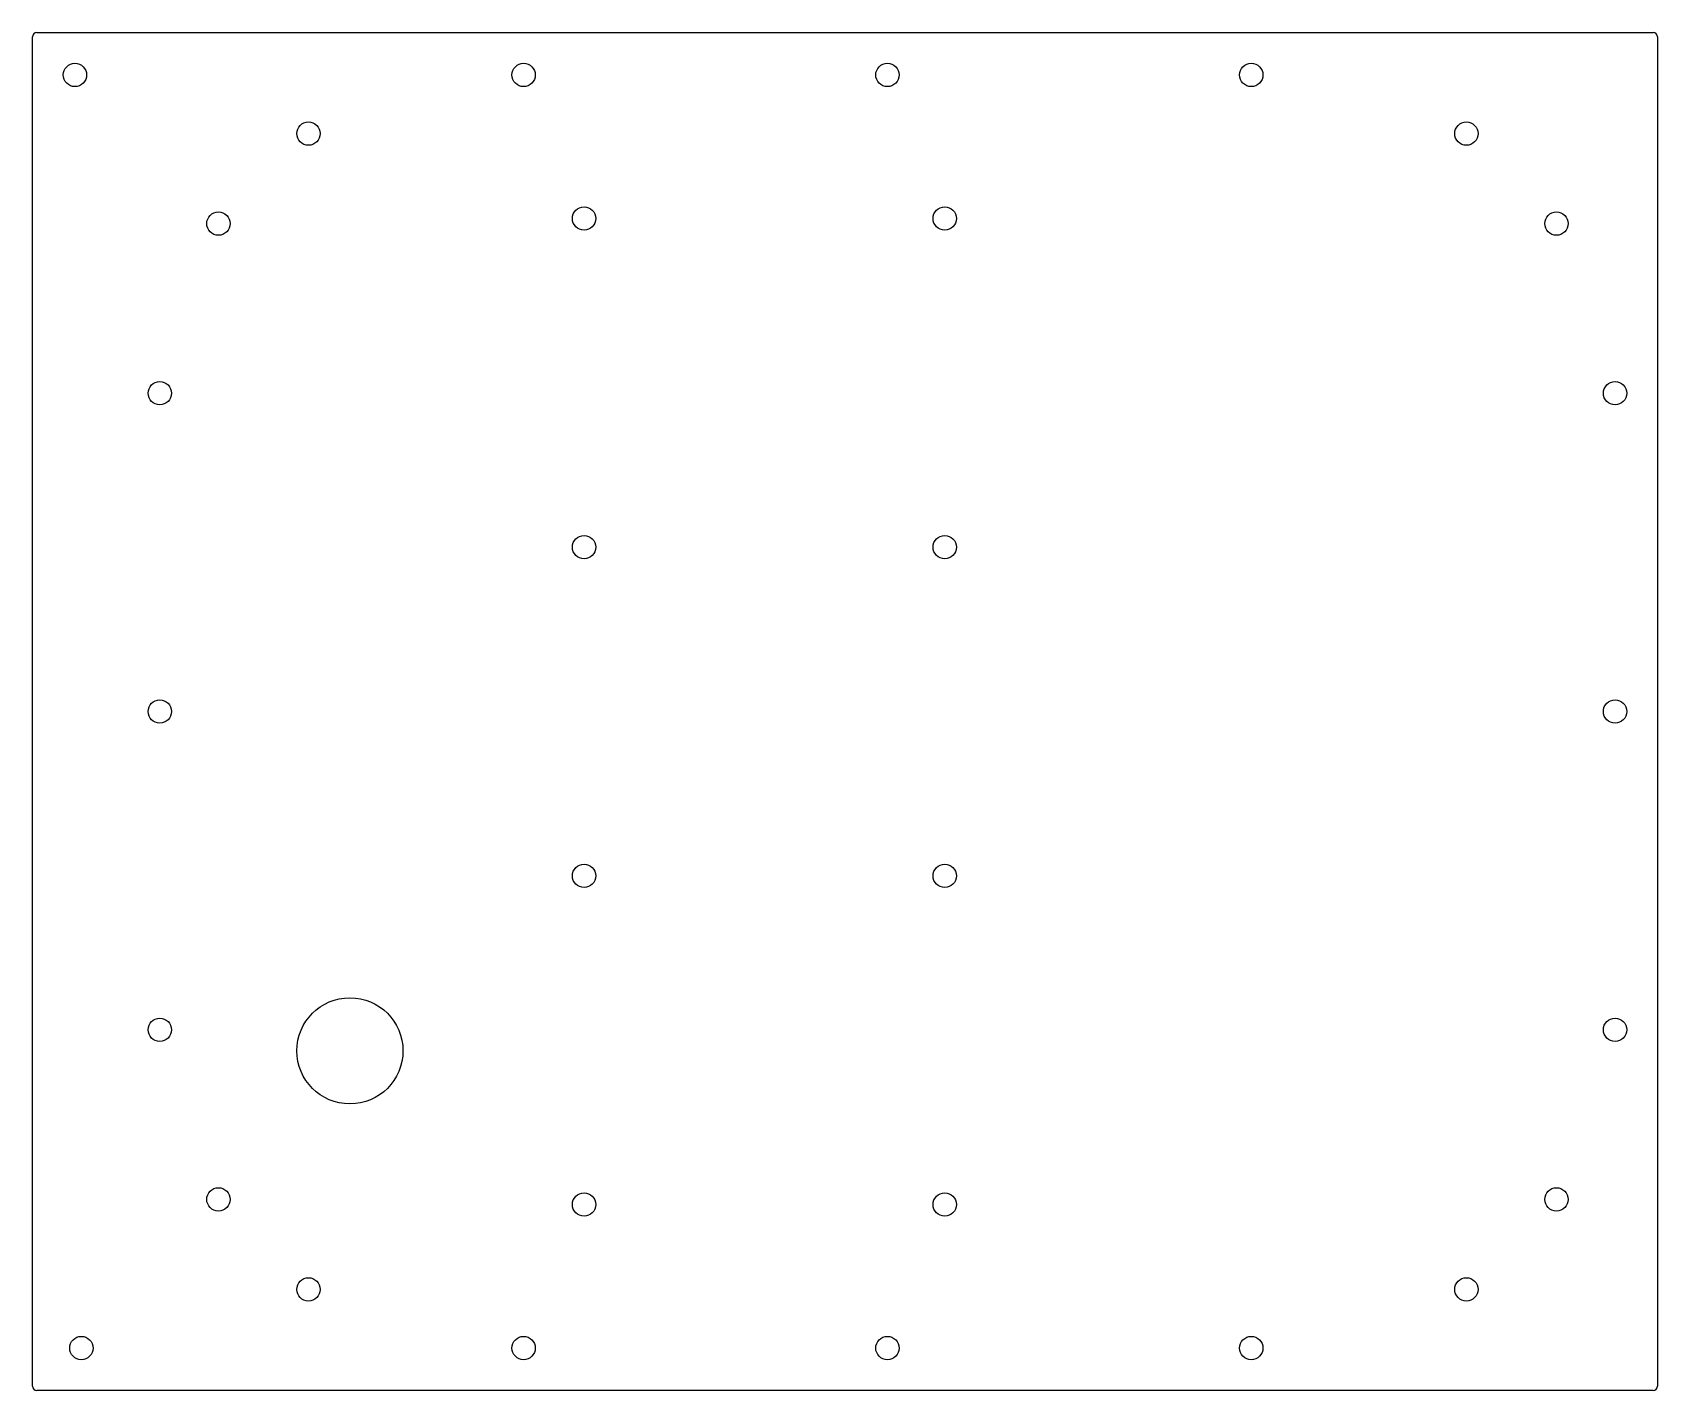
# Model space of a CAD drawing. Header units: millimetres. Extents: x -202 to 182, y -160 to 160.
import ezdxf

# ---------------------------------------------------------------- set-up
doc = ezdxf.new("R2010")
doc.units = ezdxf.units.MM

msp = doc.modelspace()

# ---------------------------------------------------------------- linework, layer by layer
at = {"color": 7, "linetype": 'Continuous', "lineweight": 25}
for p, q in [((-201.5, -159), (-201.5, 159)), ((-200.5, 160), (180.5, 160)), ((181.5, 159), (181.5, -159)), ((180.5, -160), (-200.5, -160))]:
    msp.add_line(p, q, dxfattribs=at)
for centre, radius in [((-191.5, 150), 2.75), ((-85.75, 150), 2.75), ((0, 150), 2.75), ((85.75, 150), 2.75), ((-136.46, 136.18), 2.75), ((136.46, 136.18), 2.75), ((-71.5, 116.18), 2.75), ((13.5, 116.18), 2.75), ((-157.68, 114.96), 2.75), ((157.68, 114.96), 2.75), ((-171.5, 75), 2.75), ((171.5, 75), 2.75), ((-71.5, 38.73), 2.75), ((13.5, 38.73), 2.75), ((-171.5, 0), 2.75), ((171.5, 0), 2.75), ((-71.5, -38.73), 2.75), ((13.5, -38.73), 2.75), ((-126.68, -79.96), 12.5), ((-171.5, -75), 2.75), ((171.5, -75), 2.75), ((-157.68, -114.96), 2.75), ((-71.5, -116.18), 2.75), ((13.5, -116.18), 2.75), ((157.68, -114.96), 2.75), ((-136.46, -136.18), 2.75), ((136.46, -136.18), 2.75), ((-189.99, -150), 2.75), ((-85.75, -150), 2.75), ((0, -150), 2.75), ((85.75, -150), 2.75)]:
    msp.add_circle(centre, radius, dxfattribs=at)
for centre, start, end in [((-200.5, 159), 90, 180), ((180.5, 159), 360, 90), ((-200.5, -159), 180, 270), ((180.5, -159), 270, 360)]:
    msp.add_arc(centre, 1, start, end, dxfattribs=at)

doc.saveas('drawing.dxf')
